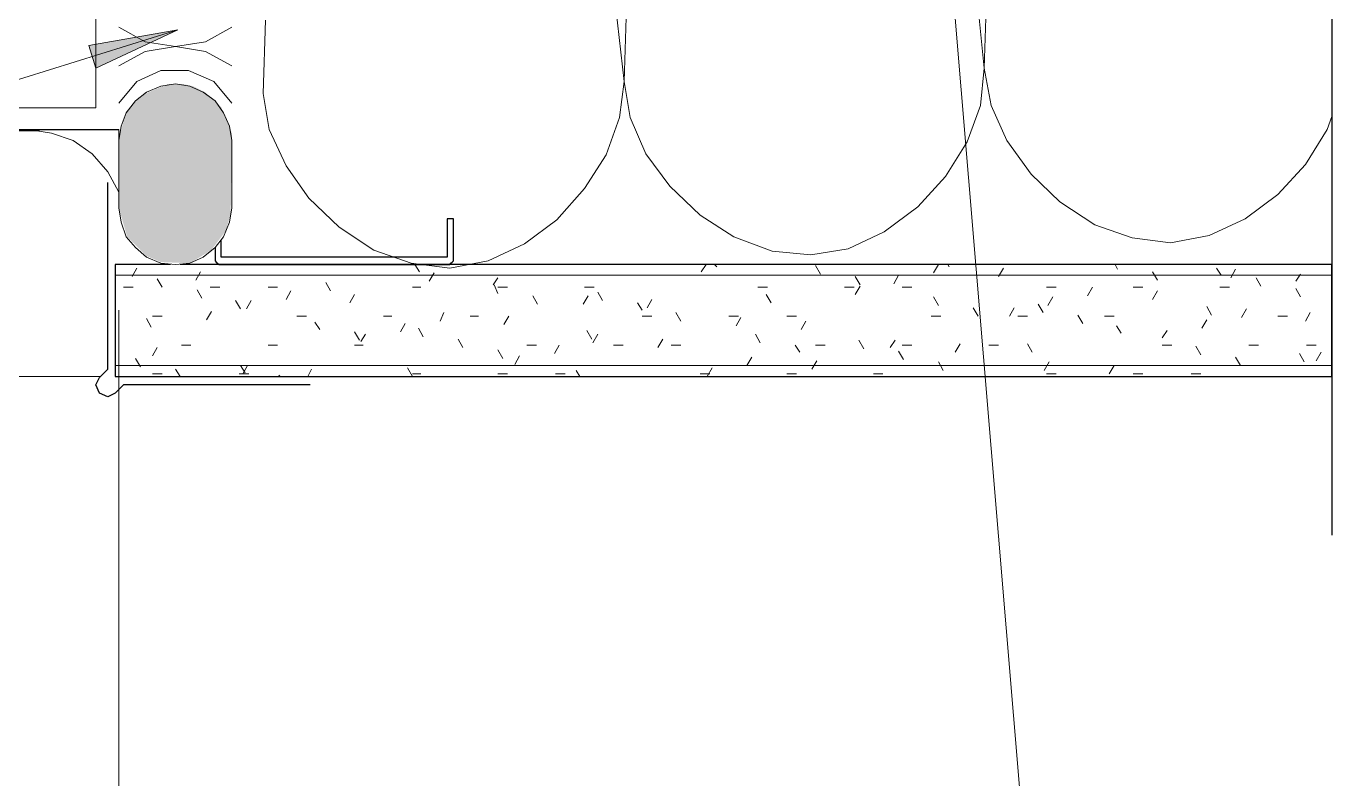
# Model space of a CAD drawing. Header units: inches. Extents: x -6061 to 13621, y -296 to 7483.
# Drawn here: x 13140.6 to 13227.5, y -118.4 to -68.3 of the extents above; entities that cross this region are included whole.
import ezdxf
from ezdxf.xclip import XClip

# ---------------------------------------------------------------- set-up
doc = ezdxf.new("R2010")
doc.units = ezdxf.units.IN
doc.header["$MEASUREMENT"] = 0
doc.header["$XCLIPFRAME"] = 0
doc.layers.get('0').update_dxf_attribs({"linetype": 'CONTINUOUS'})

# ---------------------------------------------------------------- blocks, each defined once
blk = doc.blocks.new('MF151160_15')
at = {"true_color": 0x7f7f7f}
blk.add_hatch(color=8, dxfattribs=at).paths.add_polyline_path([(659.7649852531031, 81.70333150712153), (662.6436518554266, 81.70333150712153), (662.6436518554266, 83.819998126477), (659.7649852531031, 83.819998126477)])
blk = doc.blocks.new('MF151148_14')
at = {"true_color": 0x7f7f7f}
blk.add_hatch(color=8, dxfattribs=at).paths.add_polyline_path([(662.6436518554266, 79.12099823150784), (666.6229850998149, 79.12099823150784), (666.6229850998149, 85.42866475718718), (662.6436518554266, 85.42866475718718)])

msp = doc.modelspace()

# ---------------------------------------------------------------- hatches: boundary and pattern name
at = {"true_color": 0x000007}
msp.add_hatch(color=7, dxfattribs=at).paths.add_polyline_path([(13150.69012645284, -68.53928910489495), (13144.76342962026, -69.58046557548317), (13145.24397260668, -71.10218503249675)])

# ---------------------------------------------------------------- linework, layer by layer
at = {"color": 7, "linetype": 'Continuous', "lineweight": 9, "true_color": 0x000007}
for p, q in [((13145.24397260668, -73.74517145783614), (13145.24397260668, -49.7981126343067)), ((13201.30732102297, -54.52345200082254), (13207.87474183745, -132.8519587881529)), ((13204.350759937, -71.10218503249675), (13203.87021695057, -66.21666467050582)), ((13204.51094093248, -66.21666467050582), (13204.350759937, -71.10218503249675)), ((13180.40370111347, -71.98318050760989), (13179.84306762931, -67.09766014561896)), ((13180.56388210895, -67.01756964788137), (13180.40370111347, -71.98318050760989)), ((13150.69012645284, -68.53928910489495), (13058.58605405465, -97.21168729494022)), ((13146.7656920637, -68.37910810941983), (13148.52768301392, -69.34019408227053)), ((13152.5322079008, -69.34019408227053), (13154.29419885103, -68.37910810941983)), ((13156.53673278768, -67.89856512299451), (13156.3765517922, -72.78408548498547)), ((13148.52768301392, -69.34019408227053), (13150.52994545736, -69.66055607322076)), ((13150.52994545736, -69.66055607322076), (13152.5322079008, -69.34019408227053)), ((13146.7656920637, -70.94200403702166), (13148.52768301392, -69.980918064171)), ((13148.52768301392, -69.980918064171), (13150.52994545736, -69.66055607322076)), ((13150.52994545736, -69.66055607322076), (13152.5322079008, -69.980918064171)), ((13152.5322079008, -69.980918064171), (13154.29419885103, -70.94200403702166)), ((13204.11048844379, -73.58499046236102), (13204.350759937, -71.10218503249675)), ((13204.350759937, -71.10218503249675), (13204.83130292343, -73.58499046236102)), ((13146.7656920637, -73.4248094668859), (13147.96704952976, -71.98318050760989)), ((13147.96704952976, -71.98318050760989), (13149.56885948451, -71.26236602797186)), ((13149.56885948451, -71.26236602797186), (13151.41094093248, -71.26236602797186)), ((13151.41094093248, -71.26236602797186), (13153.09284138496, -71.98318050760989)), ((13153.09284138496, -71.98318050760989), (13154.29419885103, -73.4248094668859)), ((13180.08333912252, -74.38589543973657), (13180.40370111347, -71.98318050760989)), ((13180.40370111347, -71.98318050760989), (13180.80415360216, -74.38589543973657)), ((13148.60777351166, -72.70399498724791), (13147.88695903202, -73.26462847141082)), ((13149.56885948451, -72.30354249856012), (13148.60777351166, -72.70399498724791)), ((13150.52994545736, -72.143361503085), (13149.56885948451, -72.30354249856012)), ((13151.49103143021, -72.30354249856012), (13150.52994545736, -72.143361503085)), ((13152.37202690533, -72.70399498724791), (13151.49103143021, -72.30354249856012)), ((13153.1729318827, -73.26462847141082), (13152.37202690533, -72.70399498724791)), ((13156.3765517922, -72.78408548498547), (13156.77700428089, -75.18680041711215)), ((13127.22361061573, -73.74517145783614), (13145.24397260668, -73.74517145783614)), ((13147.88695903202, -73.26462847141082), (13147.24623505012, -74.06553344878637)), ((13153.73356536687, -74.06553344878637), (13153.1729318827, -73.26462847141082)), ((13203.22949296867, -75.98770539448773), (13204.11048844379, -73.58499046236102)), ((13204.83130292343, -73.58499046236102), (13205.87247939401, -75.90761489675015)), ((13147.24623505012, -74.06553344878637), (13146.92587305917, -74.94652892389948)), ((13154.13401785555, -74.94652892389948), (13153.73356536687, -74.06553344878637)), ((13179.20234364741, -76.86870086960084), (13180.08333912252, -74.38589543973657)), ((13180.80415360216, -74.38589543973657), (13181.84533007275, -76.78861037186329)), ((13227.1765517922, -75.18680041711215), (13227.49691378315, -74.30580494199904)), ((13141.47971921302, -75.26689091484971), (13071.72089568361, -75.26689091484971)), ((13146.7656920637, -75.18680041711215), (13140.75890473338, -75.18680041711215)), ((13140.75890473338, -75.18680041711215), (13142.28062419039, -75.42707191032483)), ((13142.28062419039, -75.42707191032483), (13143.72225314967, -75.90761489675015)), ((13146.92587305917, -74.94652892389948), (13146.7656920637, -75.90761489675015)), ((13146.7656920637, -79.35150629946509), (13146.7656920637, -75.18680041711215)), ((13154.29419885103, -75.90761489675015), (13154.13401785555, -74.94652892389948)), ((13156.77700428089, -75.18680041711215), (13157.89827124922, -77.58951534923887)), ((13225.73492283293, -77.50942485150131), (13227.1765517922, -75.18680041711215)), ((13143.72225314967, -75.90761489675015), (13145.00370111347, -76.78861037186329)), ((13146.7656920637, -75.90761489675015), (13146.7656920637, -80.39268277005334)), ((13154.29419885103, -80.39268277005334), (13154.29419885103, -75.90761489675015)), ((13201.7878640094, -78.31032982887686), (13203.22949296867, -75.98770539448773)), ((13205.87247939401, -75.90761489675015), (13207.47428934877, -78.15014883340174)), ((13145.00370111347, -76.78861037186329), (13146.04487758406, -77.98996783792663)), ((13177.76071468813, -79.11123480625244), (13179.20234364741, -76.86870086960084)), ((13181.84533007275, -76.78861037186329), (13183.4471400275, -78.95105381077732)), ((13146.04487758406, -77.98996783792663), (13146.7656920637, -79.35150629946509)), ((13157.89827124922, -77.58951534923887), (13159.41999070623, -79.75195878815288)), ((13207.47428934877, -78.15014883340174), (13209.39646129447, -79.99223028136555)), ((13223.89284138496, -79.5116872949402), (13225.73492283293, -77.50942485150131)), ((13183.4471400275, -78.95105381077732), (13185.44940247094, -80.87322575647866)), ((13199.94578256144, -80.31259227231578), (13201.7878640094, -78.31032982887686)), ((13159.41999070623, -79.75195878815288), (13161.42225314967, -81.67413073385424)), ((13175.91863324017, -81.19358774742892), (13177.76071468813, -79.11123480625244)), ((13221.73039794605, -81.11349724969133), (13223.89284138496, -79.5116872949402)), ((13146.7656920637, -80.39268277005334), (13146.92587305917, -81.35376874290401)), ((13154.13401785555, -81.35376874290401), (13154.29419885103, -80.39268277005334)), ((13197.70324862478, -81.99449272480447), (13199.94578256144, -80.31259227231578)), ((13209.39646129447, -79.99223028136555), (13211.71908572886, -81.51394973837913)), ((13146.92587305917, -81.35376874290401), (13147.24623505012, -82.31485471575468)), ((13153.73356536687, -82.31485471575468), (13154.13401785555, -81.35376874290401)), ((13161.42225314967, -81.67413073385424), (13163.74487758406, -83.19585019086782)), ((13173.75618980125, -82.79539770218003), (13175.91863324017, -81.19358774742892)), ((13185.44940247094, -80.87322575647866), (13187.69193640759, -82.31485471575468)), ((13211.71908572886, -81.51394973837913), (13214.20189115872, -82.39494521349226)), ((13219.32768301392, -82.23476421801715), (13221.73039794605, -81.11349724969133)), ((13147.24623505012, -82.31485471575468), (13147.88695903202, -83.0356691953927)), ((13153.1729318827, -83.0356691953927), (13153.73356536687, -82.31485471575468)), ((13187.69193640759, -82.31485471575468), (13190.25483233519, -83.27594068860535)), ((13195.30053369266, -83.11575969313026), (13197.70324862478, -81.99449272480447)), ((13214.20189115872, -82.39494521349226), (13216.76478708632, -82.7153072044425)), ((13216.76478708632, -82.7153072044425), (13219.32768301392, -82.23476421801715)), ((13147.88695903202, -83.0356691953927), (13148.60777351166, -83.67639317729316)), ((13152.37202690533, -83.67639317729316), (13153.1729318827, -83.0356691953927)), ((13163.74487758406, -83.19585019086782), (13166.22768301392, -84.07684566598095)), ((13171.35347486913, -83.91666467050584), (13173.75618980125, -82.79539770218003)), ((13190.25483233519, -83.27594068860535), (13192.81772826279, -83.51621218181805)), ((13192.81772826279, -83.51621218181805), (13195.30053369266, -83.11575969313026)), ((13148.60777351166, -83.67639317729316), (13149.56885948451, -84.07684566598095)), ((13149.56885948451, -84.07684566598095), (13150.52994545736, -84.15693616371848)), ((13150.52994545736, -84.15693616371848), (13151.49103143021, -84.07684566598095)), ((13151.49103143021, -84.07684566598095), (13152.37202690533, -83.67639317729316)), ((13166.22768301392, -84.07684566598095), (13168.79057894153, -84.39720765693116)), ((13166.78831649809, -84.63747915014386), (13166.46795450714, -84.15693616371848)), ((13168.79057894153, -84.39720765693116), (13171.35347486913, -83.91666467050584)), ((13185.84985495962, -84.15693616371848), (13185.52949296868, -84.63747915014386)), ((13186.57066943926, -84.3171171591936), (13186.41048844379, -84.15693616371848)), ((13193.45845224469, -84.79766014561895), (13193.13809025374, -84.23702666145604)), ((13201.30732102297, -84.15693616371848), (13200.98695903202, -84.71756964788139)), ((13202.02813550261, -84.3171171591936), (13201.94804500487, -84.15693616371848)), ((13213.24080518587, -84.47729815466872), (13213.08062419039, -84.15693616371848)), ((13146.52542057048, -84.8777506433565), (13227.49691378315, -84.8777506433565)), ((13147.96704952976, -84.39720765693116), (13147.64668753881, -84.95784114109406)), ((13149.64894998225, -85.67865562073209), (13149.3285879913, -85.11802213656918)), ((13152.21184590985, -84.63747915014386), (13151.8914839189, -85.19811263430671)), ((13167.74940247094, -84.71756964788139), (13167.42904047999, -85.2782031320443)), ((13171.99419885103, -85.03793163883162), (13171.67383686008, -85.51847462525694)), ((13196.10143867003, -85.51847462525694), (13195.78107667908, -84.95784114109406)), ((13198.66433459763, -84.8777506433565), (13198.34397260668, -85.43838412751941)), ((13205.6322079008, -84.39720765693116), (13205.31184590985, -84.95784114109406)), ((13215.88379161121, -85.19811263430671), (13215.56342962026, -84.63747915014386)), ((13220.1285879913, -84.8777506433565), (13219.80822600035, -84.39720765693116)), ((13221.08967396415, -84.47729815466872), (13220.7693119732, -85.03793163883162)), ((13222.77157441664, -85.59856512299453), (13222.45121242569, -85.03793163883162)), ((13225.41456084198, -84.79766014561895), (13225.09419885103, -85.2782031320443)), ((13147.08605405465, -85.67865562073209), (13147.72677803655, -85.67865562073209)), ((13152.29193640759, -86.39947010037008), (13151.97157441664, -85.8388366162072)), ((13152.85256989175, -85.67865562073209), (13153.49329387365, -85.67865562073209)), ((13156.69691378315, -85.67865562073209), (13157.33763776505, -85.67865562073209)), ((13158.21863324017, -85.91892711394473), (13157.89827124922, -86.47956059810764)), ((13160.86161966551, -85.91892711394473), (13160.54125767456, -85.35829362978183)), ((13166.30777351166, -85.67865562073209), (13166.86840699582, -85.67865562073209)), ((13171.99419885103, -86.07910810941985), (13171.75392735781, -85.51847462525694)), ((13171.99419885103, -85.67865562073209), (13172.63492283293, -85.67865562073209)), ((13177.76071468813, -85.67865562073209), (13178.40143867003, -85.67865562073209)), ((13178.96207215419, -86.5596510958452), (13178.64171016325, -85.99901761168232)), ((13189.29374636234, -85.67865562073209), (13189.93447034424, -85.67865562073209)), ((13195.06026219944, -85.67865562073209), (13195.70098618134, -85.67865562073209)), ((13196.10143867003, -85.59856512299453), (13195.78107667908, -86.1591986071574)), ((13198.90460609085, -85.67865562073209), (13199.54533007275, -85.67865562073209)), ((13208.51546581935, -85.67865562073209), (13209.15618980125, -85.67865562073209)), ((13211.55890473338, -85.67865562073209), (13211.23854274243, -86.23928910489497)), ((13214.28198165646, -85.67865562073209), (13214.92270563836, -85.67865562073209)), ((13215.88379161121, -85.91892711394473), (13215.56342962026, -86.47956059810764)), ((13220.04849749356, -85.67865562073209), (13220.68922147546, -85.67865562073209)), ((13225.41456084198, -86.31937960263252), (13225.09419885103, -85.75874611846962)), ((13154.85483233519, -87.12028458000808), (13154.53447034424, -86.5596510958452)), ((13155.57564681483, -86.5596510958452), (13155.25528482388, -87.12028458000808)), ((13162.46342962026, -86.1591986071574), (13162.14306762931, -86.71983209132028)), ((13174.63718527637, -86.79992258905787), (13174.31682328542, -86.23928910489497)), ((13178.00098618135, -86.23928910489497), (13177.68062419039, -86.79992258905787)), ((13181.60505857953, -87.20037507774566), (13181.28469658858, -86.71983209132028)), ((13182.24578256143, -86.47956059810764), (13181.92542057048, -87.04019408227055)), ((13190.17474183745, -86.71983209132028), (13189.8543798465, -86.1591986071574)), ((13201.30732102297, -86.88001308679543), (13200.98695903202, -86.31937960263252)), ((13208.27519432614, -87.36055607322078), (13207.95483233519, -86.79992258905787)), ((13208.91591830804, -86.31937960263252), (13208.59555631709, -86.88001308679543)), ((13146.7656920637, -127.0053524533113), (13146.7656920637, -87.20037507774566)), ((13148.92813550261, -88.32164204607145), (13148.60777351166, -87.76100856190854)), ((13149.00822600035, -87.60082756643342), (13149.64894998225, -87.60082756643342)), ((13152.93266038949, -87.28046557548319), (13152.61229839854, -87.8410990596461)), ((13158.61908572886, -87.60082756643342), (13159.25980971076, -87.60082756643342)), ((13164.38560156596, -87.60082756643342), (13164.94623505012, -87.60082756643342)), ((13168.39012645284, -87.36055607322078), (13168.14985495963, -87.92118955738366)), ((13170.15211740306, -87.60082756643342), (13170.71275088723, -87.60082756643342)), ((13172.71501333067, -87.60082756643342), (13172.39465133971, -88.16146105059633)), ((13181.60505857953, -87.60082756643342), (13182.24578256143, -87.60082756643342)), ((13184.16795450714, -87.92118955738366), (13183.84759251619, -87.36055607322078)), ((13187.37157441664, -87.60082756643342), (13188.01229839854, -87.60082756643342)), ((13188.17247939401, -87.68091806417098), (13187.85211740306, -88.24155154833389)), ((13191.21591830804, -87.60082756643342), (13191.85664228994, -87.60082756643342)), ((13200.82677803655, -87.60082756643342), (13201.46750201845, -87.60082756643342)), ((13203.95030744831, -87.60082756643342), (13203.62994545736, -87.04019408227055)), ((13206.35302238044, -87.04019408227055), (13206.03266038949, -87.60082756643342)), ((13206.59329387365, -87.60082756643342), (13207.23401785555, -87.60082756643342)), ((13210.91818075148, -88.08137055285877), (13210.59781876053, -87.52073706869587)), ((13212.35980971076, -87.60082756643342), (13213.00053369266, -87.60082756643342)), ((13219.4878640094, -87.52073706869587), (13219.16750201845, -86.96010358453299)), ((13221.81048844379, -87.12028458000808), (13221.49012645284, -87.68091806417098)), ((13223.89284138496, -87.60082756643342), (13224.53356536686, -87.60082756643342)), ((13226.05528482388, -87.36055607322078), (13225.73492283293, -87.92118955738366)), ((13160.14080518587, -88.48182304154653), (13159.82044319492, -88.00128005512121)), ((13165.82723052524, -88.08137055285877), (13165.50686853428, -88.64200403702165)), ((13167.0285879913, -88.96236602797188), (13166.70822600035, -88.401732543809)), ((13178.24125767456, -89.122547023447), (13177.92089568361, -88.56191353928412)), ((13192.49736627184, -87.92118955738366), (13192.17700428089, -88.48182304154653)), ((13213.48107667908, -88.72209453475924), (13213.16071468813, -88.24155154833389)), ((13216.52451559311, -88.56191353928412), (13216.20415360216, -89.04245652570944)), ((13219.16750201845, -87.8410990596461), (13218.8471400275, -88.401732543809)), ((13162.78379161121, -89.20263752118456), (13162.46342962026, -88.64200403702165)), ((13163.1842440999, -88.80218503249677), (13162.86388210895, -89.28272801892214)), ((13169.67157441664, -89.6831805076099), (13169.35121242569, -89.122547023447)), ((13178.64171016325, -88.80218503249677), (13178.32134817229, -89.36281851665967)), ((13182.96659704107, -89.122547023447), (13182.64623505012, -89.6831805076099)), ((13189.45392735782, -89.36281851665967), (13189.13356536686, -88.80218503249677)), ((13196.34171016324, -89.76327100534746), (13196.02134817229, -89.20263752118456)), ((13198.42406310442, -89.20263752118456), (13198.10370111347, -89.6831805076099)), ((13202.74894998225, -89.44290901439723), (13202.4285879913, -90.00354249856011)), ((13207.5543798465, -90.00354249856011), (13207.23401785555, -89.44290901439723)), ((13149.3285879913, -89.6831805076099), (13149.00822600035, -90.24381399177281)), ((13150.93039794605, -89.52299951213479), (13151.57112192795, -89.52299951213479)), ((13156.69691378315, -89.52299951213479), (13157.33763776505, -89.52299951213479)), ((13162.46342962026, -89.52299951213479), (13163.02406310442, -89.52299951213479)), ((13172.31456084198, -90.4039949872479), (13171.99419885103, -89.84336150308502)), ((13173.4358278103, -90.24381399177281), (13173.11546581935, -90.80444747593569)), ((13173.91637079673, -89.52299951213479), (13174.55709477863, -89.52299951213479)), ((13176.07881423564, -89.52299951213479), (13175.75845224469, -90.0836329962977)), ((13179.68288663383, -89.52299951213479), (13180.32361061573, -89.52299951213479)), ((13183.52723052524, -89.52299951213479), (13184.16795450714, -89.52299951213479)), ((13188.89329387365, -90.32390448951034), (13188.5729318827, -90.88453797367325)), ((13192.09691378315, -90.00354249856011), (13191.7765517922, -89.52299951213479)), ((13193.13809025374, -89.52299951213479), (13193.77881423564, -89.52299951213479)), ((13198.98469658858, -90.48408548498548), (13198.66433459763, -89.92345200082258)), ((13198.90460609085, -89.52299951213479), (13199.54533007275, -89.52299951213479)), ((13204.67112192795, -89.52299951213479), (13205.31184590985, -89.52299951213479)), ((13216.20415360216, -89.52299951213479), (13216.84487758406, -89.52299951213479)), ((13218.76704952976, -90.16372349403522), (13218.44668753881, -89.60309000987235)), ((13221.4100359551, -90.88453797367325), (13221.08967396415, -90.32390448951034)), ((13221.97066943926, -89.52299951213479), (13222.61139342116, -89.52299951213479)), ((13225.65483233519, -90.6442664804606), (13225.33447034424, -90.0836329962977)), ((13225.81501333067, -89.52299951213479), (13226.45573731257, -89.52299951213479)), ((13226.77609930352, -90.00354249856011), (13226.45573731257, -90.56417598272301)), ((13146.52542057048, -90.88453797367325), (13227.49691378315, -90.88453797367325)), ((13148.20732102297, -90.9646284714108), (13147.88695903202, -90.4039949872479)), ((13150.85030744831, -91.60535245331127), (13150.52994545736, -91.12480946688592)), ((13155.17519432614, -91.36508096009857), (13154.85483233519, -90.88453797367325)), ((13155.33537532162, -90.88453797367325), (13155.01501333067, -91.44517145783615)), ((13159.58017170171, -91.12480946688592), (13159.33990020849, -91.60535245331127)), ((13166.30777351166, -91.60535245331127), (13165.98741152071, -91.04471896914836)), ((13177.44035269718, -91.60535245331127), (13177.20008120397, -91.20489996462348)), ((13186.25030744831, -91.04471896914836), (13185.92994545736, -91.60535245331127)), ((13193.21818075148, -90.56417598272301), (13192.89781876053, -91.12480946688592)), ((13201.62768301392, -91.20489996462348), (13201.30732102297, -90.6442664804606)), ((13208.67564681483, -90.6442664804606), (13208.35528482388, -91.20489996462348)), ((13213.00053369266, -90.88453797367325), (13212.68017170171, -91.44517145783615)), ((13145.56433459763, -91.60535245331127), (13071.72089568361, -91.60535245331127)), ((13149.00822600035, -91.44517145783615), (13149.64894998225, -91.44517145783615)), ((13154.77474183745, -91.44517145783615), (13155.41546581935, -91.44517145783615)), ((13157.49781876053, -91.60535245331127), (13157.41772826279, -91.52526195557368)), ((13166.30777351166, -91.44517145783615), (13166.86840699582, -91.44517145783615)), ((13171.99419885103, -91.44517145783615), (13172.63492283293, -91.44517145783615)), ((13175.83854274243, -91.44517145783615), (13176.47926672433, -91.44517145783615)), ((13185.44940247094, -91.44517145783615), (13186.09012645284, -91.44517145783615)), ((13191.21591830804, -91.44517145783615), (13191.85664228994, -91.44517145783615)), ((13196.98243414515, -91.44517145783615), (13197.62315812705, -91.44517145783615)), ((13208.51546581935, -91.44517145783615), (13209.15618980125, -91.44517145783615)), ((13214.28198165646, -91.44517145783615), (13214.92270563836, -91.44517145783615)), ((13218.12632554786, -91.44517145783615), (13218.76704952976, -91.44517145783615))]:
    msp.add_line(p, q, dxfattribs=at)
at = {"color": 7, "linetype": 'Continuous', "lineweight": 30, "true_color": 0x000007}
for p, q in [((13227.49691378315, -49.63793163883159), (13227.49691378315, -93.12707191032484)), ((13125.78198165646, -75.18680041711215), (13146.7656920637, -75.18680041711215)), ((13146.04487758406, -91.12480946688592), (13146.04487758406, -78.71078231756465)), ((13169.03085043474, -81.11349724969133), (13168.63039794605, -81.11349724969133)), ((13168.63039794605, -81.11349724969133), (13168.63039794605, -83.67639317729316)), ((13169.03085043474, -83.75648367503072), (13169.03085043474, -81.11349724969133)), ((13153.1729318827, -83.0356691953927), (13153.1729318827, -83.75648367503072)), ((13153.57338437139, -83.67639317729316), (13153.57338437139, -82.55512620896738)), ((13150.20958346641, -84.15693616371848), (13146.52542057048, -84.15693616371848)), ((13146.52542057048, -84.15693616371848), (13146.52542057048, -91.60535245331127)), ((13227.49691378315, -84.15693616371848), (13150.85030744831, -84.15693616371848)), ((13153.1729318827, -83.75648367503072), (13153.1729318827, -83.83657417276825)), ((13153.1729318827, -83.83657417276825), (13153.1729318827, -83.91666467050584)), ((13153.1729318827, -83.91666467050584), (13153.25302238044, -83.99675516824337)), ((13153.25302238044, -83.99675516824337), (13153.33311287818, -84.07684566598095)), ((13153.33311287818, -84.07684566598095), (13153.41320337591, -84.15693616371848)), ((13153.41320337591, -84.15693616371848), (13153.57338437139, -84.15693616371848)), ((13168.63039794605, -83.67639317729316), (13153.57338437139, -83.67639317729316)), ((13153.57338437139, -84.15693616371848), (13168.71048844379, -84.15693616371848)), ((13168.71048844379, -84.15693616371848), (13168.79057894153, -84.15693616371848)), ((13168.79057894153, -84.15693616371848), (13168.87066943926, -84.07684566598095)), ((13168.87066943926, -84.07684566598095), (13168.950759937, -83.99675516824337)), ((13168.950759937, -83.99675516824337), (13169.03085043474, -83.91666467050584)), ((13169.03085043474, -83.83657417276825), (13169.03085043474, -83.75648367503072)), ((13169.03085043474, -83.91666467050584), (13169.03085043474, -83.83657417276825)), ((13227.49691378315, -91.60535245331127), (13227.49691378315, -84.15693616371848)), ((13145.4842440999, -91.68544295104883), (13146.04487758406, -91.12480946688592)), ((13145.24397260668, -92.16598593747418), (13145.4842440999, -91.68544295104883)), ((13146.52542057048, -91.60535245331127), (13227.49691378315, -91.60535245331127)), ((13145.4842440999, -92.72661942163705), (13145.24397260668, -92.16598593747418)), ((13146.04487758406, -92.96689091484973), (13145.4842440999, -92.72661942163705)), ((13146.52542057048, -92.72661942163705), (13146.04487758406, -92.96689091484973)), ((13147.08605405465, -92.16598593747418), (13146.52542057048, -92.72661942163705)), ((13159.50008120397, -92.16598593747418), (13147.08605405465, -92.16598593747418)), ((13227.49691378315, -93.12707191032484), (13227.49691378315, -102.1772981546687))]:
    msp.add_line(p, q, dxfattribs=at)
at = {"color": 7, "linetype": 'Continuous', "lineweight": 9, "true_color": 0x000007}
msp.add_lwpolyline([(13150.69012645284, -68.53928910489495), (13144.76342962026, -69.58046557548317), (13145.24397260668, -71.10218503249675)], close=True, dxfattribs=at)

# ---------------------------------------------------------------- block references
at = {"color": 7, "true_color": 0xffffff}
ref = msp.add_blockref('MF151148_14', (11893.10913097772, -233.7659859374742), dxfattribs=dict(at, xscale=1.8919015636469, yscale=1.8919015636469, zscale=1.8919015636469))
XClip(ref).set_block_clipping_path([(664.3793184832981, 85.42866475718718), (663.4903185031687, 85.04766476570319), (662.8976518497492, 84.45499811228365), (662.6436518554266, 83.48133146738013), (662.6436518554266, 81.06833152131489), (662.9399851821363, 80.05233154402426), (663.61731850033, 79.3749982258305), (664.1253184889754, 79.16333156389496), (665.1413184662661, 79.12099823150784), (665.903318449234, 79.58666488776605), (666.4113184378793, 80.26399820595981), (666.5806517674278, 80.85666485937934), (666.6229850998149, 83.69299812931568), (666.2419851083309, 84.6243314418321), (665.6916517872985, 85.13233143047741), (665.2683184634274, 85.34399809241296), (664.8873184719433, 85.42866475718718)])
ref = msp.add_blockref('MF151160_15', (11893.10913097772, -233.7659859374742), dxfattribs=dict(at, xscale=1.8919015636469, yscale=1.8919015636469, zscale=1.8919015636469))
XClip(ref).set_block_clipping_path([(659.7649852531031, 83.819998126477), (661.1619852218778, 83.39666480260591), (662.0086518696199, 82.71933148441217), (662.6013185230395, 81.70333150712153), (662.6436518554266, 83.819998126477)])

doc.saveas('drawing.dxf')
